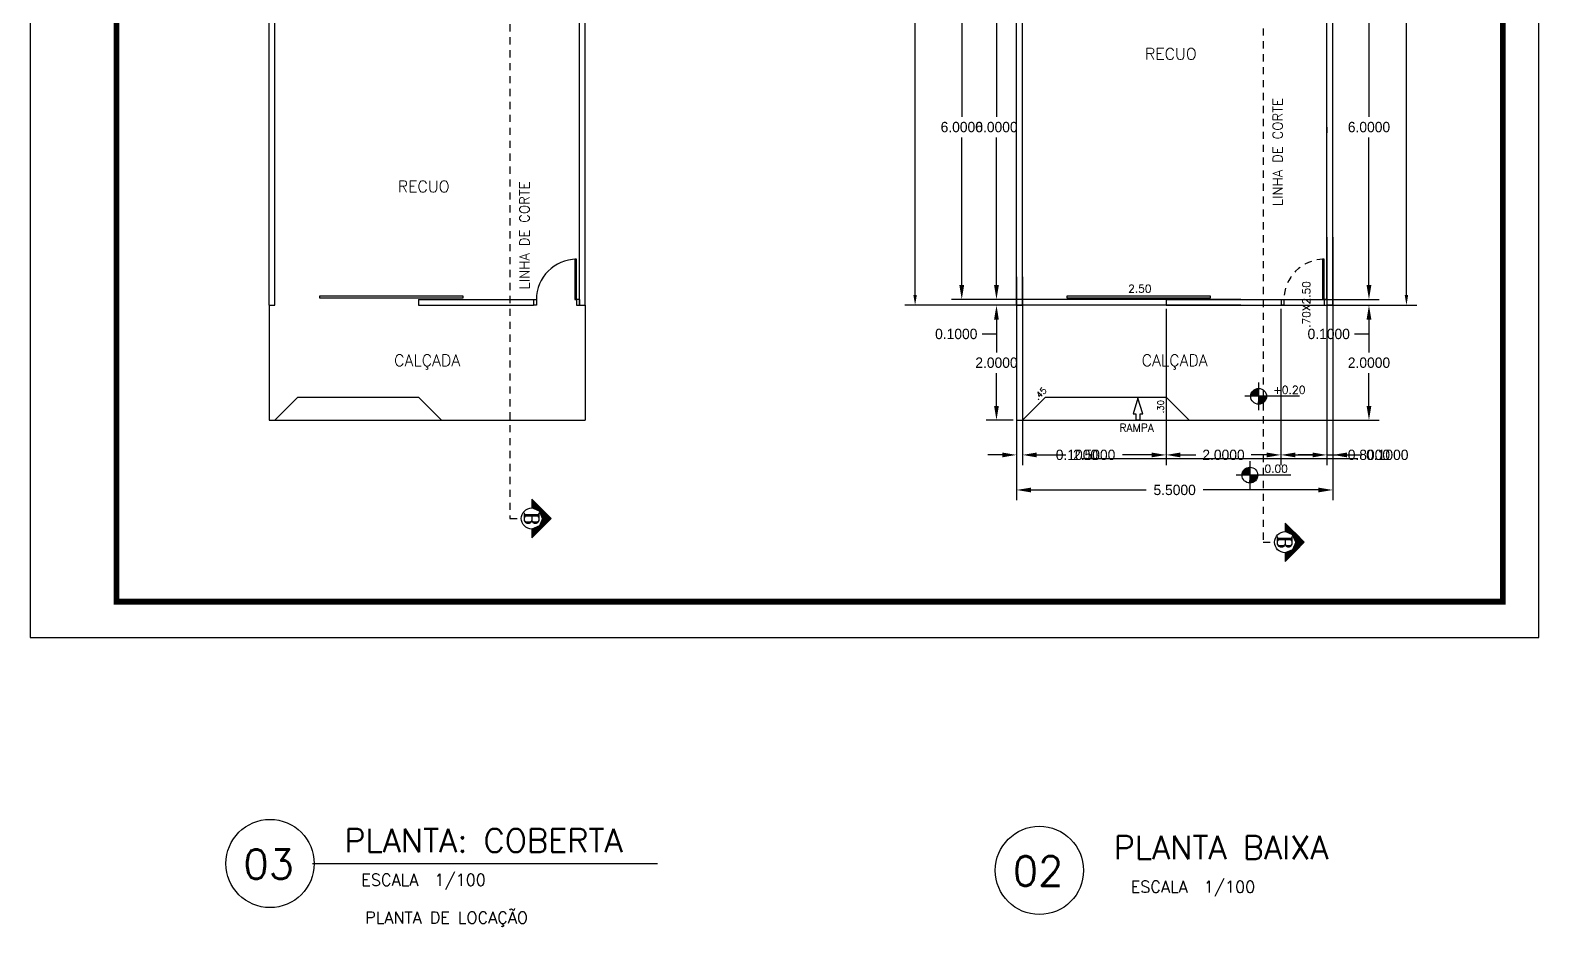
# Model space of a CAD drawing. Extents: x 1223 to 2114, y 507 to 973.
# Drawn here: x 1931.86 to 1958.11, y 557.44 to 573.05 of the extents above; entities that cross this region are included whole.
import ezdxf

# ---------------------------------------------------------------- set-up
doc = ezdxf.new("R2010")
doc.units = 0
doc.header["$MEASUREMENT"] = 0
doc.linetypes.add('HIDDEN2', pattern=[0.1875, 0.125, -0.0625])
doc.layers.get('0').update_dxf_attribs({"linetype": 'CONTINUOUS'})
doc.layers.get('DEFPOINTS').update_dxf_attribs({"linetype": 'CONTINUOUS'})
for name, color, linetype in [('DIVERSOS', 2, 'CONTINUOUS'), ('JANELAS', 8, 'CONTINUOUS'), ('PAREDE', 2, 'CONTINUOUS'), ('PAREDES', 2, 'CONTINUOUS'), ('PORTAS', 4, 'CONTINUOUS'), ('PROJECAO', 7, 'HIDDEN2'), ('REBAIXO', 8, 'CONTINUOUS')]:
    doc.layers.add(name, color=color, linetype=linetype)
doc.styles.add('PADRAO_TXT', font='romans.shx')
doc.styles.add('PADRAO_TXT2', font='romant', dxfattribs={"height": 0.6})
doc.styles.add('ROMANS', font='romans', dxfattribs={"height": 0.1})
doc.dimstyles.get("Standard").update_dxf_attribs({"dimtxt": 0.18, "dimasz": 0.18, "dimexe": 0.18, "dimexo": 0.0625, "dimgap": 0.09, "dimtad": 0, "dimtih": 1, "dimtoh": 1, "dimdec": 4, "dimzin": 0, "dimdsep": 46, "dimtxsty": 'Standard', "dimcen": 0.09, "dimadec": 0, "dimazin": 0, "dimtfac": 1, "dimtdec": 4, "dimtofl": 0, "dimtmove": 0, "dimatfit": 3, "dimfxl": 0, "dimtolj": 1, "dimtzin": 0, "dimarcsym": 0})

# ---------------------------------------------------------------- blocks, each defined once
blk = doc.blocks.new('*D278')
at = {"layer": 'DEFPOINTS', "color": 0, "transparency": 16777216}
for p in [(1952.985, 568.361), (1948.67, 568.261), (1952.985, 568.261)]:
    blk.add_point(p, dxfattribs=at)
at = {"layer": 'PAREDE', "color": 7, "lineweight": -2, "transparency": 16777216}
for p, q in [((1948.67, 568.611), (1948.67, 568.861)), ((1948.67, 568.011), (1948.67, 567.761)), ((1948.67, 567.761), (1948.42, 567.761))]:
    blk.add_line(p, q, dxfattribs=at)
at = {"layer": 'PAREDE', "color": 0, "lineweight": -2, "transparency": 16777216}
for p, q in [((1952.923, 568.361), (1948.49, 568.361)), ((1952.923, 568.261), (1948.49, 568.261))]:
    blk.add_line(p, q, dxfattribs=at)
at = {"layer": 'PAREDE', "color": 7, "transparency": 16777216}
for points in [[(1948.628, 568.611), (1948.711, 568.611), (1948.67, 568.361)], [(1948.628, 568.011), (1948.711, 568.011), (1948.67, 568.261)]]:
    blk.add_solid(points, dxfattribs=at)
at = {"layer": 'PAREDE', "color": 0, "transparency": 16777216, "insert": (1947.97, 567.761), "char_height": 0.18, "attachment_point": 5}
blk.add_mtext('\\A1;0.1000', dxfattribs=at)
blk = doc.blocks.new('*D280')
at = {"layer": 'DEFPOINTS', "color": 0, "transparency": 16777216}
for p in [(1949.02, 567.261), (1954.52, 567.261), (1954.52, 565.047)]:
    blk.add_point(p, dxfattribs=at)
at = {"layer": 'PAREDE', "color": 0, "lineweight": -2, "transparency": 16777216}
for p, q in [((1949.02, 567.198), (1949.02, 564.867)), ((1954.52, 567.198), (1954.52, 564.867))]:
    blk.add_line(p, q, dxfattribs=at)
at = {"layer": 'PAREDE', "color": 7, "lineweight": -2, "transparency": 16777216}
for p, q in [((1949.27, 565.047), (1951.275, 565.047)), ((1954.27, 565.047), (1952.265, 565.047))]:
    blk.add_line(p, q, dxfattribs=at)
at = {"layer": 'PAREDE', "color": 7, "transparency": 16777216}
for points in [[(1949.27, 565.088), (1949.27, 565.005), (1949.02, 565.047)], [(1954.27, 565.088), (1954.27, 565.005), (1954.52, 565.047)]]:
    blk.add_solid(points, dxfattribs=at)
at = {"layer": 'PAREDE', "color": 0, "transparency": 16777216, "insert": (1951.77, 565.047), "char_height": 0.18, "attachment_point": 5}
blk.add_mtext('\\A1;5.5000', dxfattribs=at)
blk = doc.blocks.new('*D281')
at = {"layer": 'DEFPOINTS', "color": 0, "transparency": 16777216}
for p in [(1952.985, 568.261), (1948.67, 566.261), (1949.02, 566.261)]:
    blk.add_point(p, dxfattribs=at)
at = {"layer": 'PAREDE', "color": 0, "lineweight": -2, "transparency": 16777216}
for p, q in [((1952.923, 568.261), (1948.49, 568.261)), ((1948.958, 566.261), (1948.49, 566.261))]:
    blk.add_line(p, q, dxfattribs=at)
at = {"layer": 'PAREDE', "color": 7, "lineweight": -2, "transparency": 16777216}
for p, q in [((1948.67, 568.011), (1948.67, 567.441)), ((1948.67, 566.511), (1948.67, 567.081))]:
    blk.add_line(p, q, dxfattribs=at)
at = {"layer": 'PAREDE', "color": 7, "transparency": 16777216}
for points in [[(1948.628, 568.011), (1948.711, 568.011), (1948.67, 568.261)], [(1948.628, 566.511), (1948.711, 566.511), (1948.67, 566.261)]]:
    blk.add_solid(points, dxfattribs=at)
at = {"layer": 'PAREDE', "color": 0, "transparency": 16777216, "insert": (1948.67, 567.261), "char_height": 0.18, "attachment_point": 5}
blk.add_mtext('\\A1;2.0000', dxfattribs=at)
blk = doc.blocks.new('*D282')
at = {"layer": 'DEFPOINTS', "color": 0, "transparency": 16777216}
for p in [(1949.12, 568.82), (1951.62, 568.261), (1951.62, 565.657)]:
    blk.add_point(p, dxfattribs=at)
at = {"layer": 'PAREDE', "color": 0, "lineweight": -2, "transparency": 16777216}
for p, q in [((1949.12, 568.757), (1949.12, 565.477)), ((1951.62, 568.198), (1951.62, 565.477))]:
    blk.add_line(p, q, dxfattribs=at)
at = {"layer": 'PAREDE', "color": 7, "lineweight": -2, "transparency": 16777216}
for p, q in [((1949.37, 565.657), (1949.875, 565.657)), ((1951.37, 565.657), (1950.865, 565.657))]:
    blk.add_line(p, q, dxfattribs=at)
at = {"layer": 'PAREDE', "color": 7, "transparency": 16777216}
for points in [[(1949.37, 565.698), (1949.37, 565.615), (1949.12, 565.657)], [(1951.37, 565.698), (1951.37, 565.615), (1951.62, 565.657)]]:
    blk.add_solid(points, dxfattribs=at)
at = {"layer": 'PAREDE', "color": 0, "transparency": 16777216, "insert": (1950.37, 565.657), "char_height": 0.18, "attachment_point": 5}
blk.add_mtext('\\A1;2.5000', dxfattribs=at)
blk = doc.blocks.new('*D287')
at = {"layer": 'DEFPOINTS', "color": 0, "transparency": 16777216}
for p in [(1949.02, 568.82), (1949.12, 568.82), (1949.12, 565.657)]:
    blk.add_point(p, dxfattribs=at)
at = {"layer": 'PAREDE', "color": 0, "lineweight": -2, "transparency": 16777216}
for p, q in [((1949.02, 568.757), (1949.02, 565.477)), ((1949.12, 568.757), (1949.12, 565.477))]:
    blk.add_line(p, q, dxfattribs=at)
at = {"layer": 'PAREDE', "color": 7, "lineweight": -2, "transparency": 16777216}
for p, q in [((1948.77, 565.657), (1948.52, 565.657)), ((1949.37, 565.657), (1949.62, 565.657))]:
    blk.add_line(p, q, dxfattribs=at)
at = {"layer": 'PAREDE', "color": 7, "transparency": 16777216}
for points in [[(1948.77, 565.698), (1948.77, 565.615), (1949.02, 565.657)], [(1949.37, 565.698), (1949.37, 565.615), (1949.12, 565.657)]]:
    blk.add_solid(points, dxfattribs=at)
at = {"layer": 'PAREDE', "color": 0, "transparency": 16777216, "insert": (1950.07, 565.657), "char_height": 0.18, "attachment_point": 5}
blk.add_mtext('\\A1;0.1000', dxfattribs=at)
blk = doc.blocks.new('*D302')
at = {"layer": 'DEFPOINTS', "color": 0, "transparency": 16777216}
for p in [(1953.02, 568.261), (1953.02, 566.261), (1955.151, 566.261)]:
    blk.add_point(p, dxfattribs=at)
at = {"layer": 'PAREDE', "color": 0, "lineweight": -2, "transparency": 16777216}
for p, q in [((1953.083, 568.261), (1955.331, 568.261)), ((1953.083, 566.261), (1955.331, 566.261))]:
    blk.add_line(p, q, dxfattribs=at)
at = {"layer": 'PAREDE', "color": 7, "lineweight": -2, "transparency": 16777216}
for p, q in [((1955.151, 568.011), (1955.151, 567.441)), ((1955.151, 566.511), (1955.151, 567.081))]:
    blk.add_line(p, q, dxfattribs=at)
at = {"layer": 'PAREDE', "color": 7, "transparency": 16777216}
for points in [[(1955.109, 568.011), (1955.193, 568.011), (1955.151, 568.261)], [(1955.109, 566.511), (1955.193, 566.511), (1955.151, 566.261)]]:
    blk.add_solid(points, dxfattribs=at)
at = {"layer": 'PAREDE', "color": 0, "transparency": 16777216, "insert": (1955.151, 567.261), "char_height": 0.18, "attachment_point": 5}
blk.add_mtext('\\A1;2.0000', dxfattribs=at)
blk = doc.blocks.new('*D303')
at = {"layer": 'DEFPOINTS', "color": 0, "transparency": 16777216}
for p in [(1951.62, 568.261), (1953.62, 568.261), (1953.62, 565.657)]:
    blk.add_point(p, dxfattribs=at)
at = {"layer": 'PAREDE', "color": 0, "lineweight": -2, "transparency": 16777216}
for p, q in [((1951.62, 568.198), (1951.62, 565.477)), ((1953.62, 568.198), (1953.62, 565.477))]:
    blk.add_line(p, q, dxfattribs=at)
at = {"layer": 'PAREDE', "color": 7, "lineweight": -2, "transparency": 16777216}
for p, q in [((1951.87, 565.657), (1952.14, 565.657)), ((1953.37, 565.657), (1953.1, 565.657))]:
    blk.add_line(p, q, dxfattribs=at)
at = {"layer": 'PAREDE', "color": 7, "transparency": 16777216}
for points in [[(1951.87, 565.698), (1951.87, 565.615), (1951.62, 565.657)], [(1953.37, 565.698), (1953.37, 565.615), (1953.62, 565.657)]]:
    blk.add_solid(points, dxfattribs=at)
at = {"layer": 'PAREDE', "color": 0, "transparency": 16777216, "insert": (1952.62, 565.657), "char_height": 0.18, "attachment_point": 5}
blk.add_mtext('\\A1;2.0000', dxfattribs=at)
blk = doc.blocks.new('*D304')
at = {"layer": 'DEFPOINTS', "color": 0, "transparency": 16777216}
for p in [(1954.42, 569.508), (1953.62, 568.261), (1954.42, 565.657)]:
    blk.add_point(p, dxfattribs=at)
at = {"layer": 'PAREDE', "color": 0, "lineweight": -2, "transparency": 16777216}
for p, q in [((1954.42, 569.446), (1954.42, 565.477)), ((1953.62, 568.198), (1953.62, 565.477))]:
    blk.add_line(p, q, dxfattribs=at)
at = {"layer": 'PAREDE', "color": 7, "lineweight": -2, "transparency": 16777216}
for p, q in [((1953.87, 565.657), (1954.17, 565.657)), ((1954.42, 565.657), (1954.67, 565.657))]:
    blk.add_line(p, q, dxfattribs=at)
at = {"layer": 'PAREDE', "color": 7, "transparency": 16777216}
for points in [[(1953.87, 565.698), (1953.87, 565.615), (1953.62, 565.657)], [(1954.17, 565.698), (1954.17, 565.615), (1954.42, 565.657)]]:
    blk.add_solid(points, dxfattribs=at)
at = {"layer": 'PAREDE', "color": 0, "transparency": 16777216, "insert": (1955.15, 565.657), "char_height": 0.18, "attachment_point": 5}
blk.add_mtext('\\A1;0.8000', dxfattribs=at)
blk = doc.blocks.new('*D305')
at = {"layer": 'DEFPOINTS', "color": 0, "transparency": 16777216}
for p in [(1954.42, 569.508), (1954.52, 569.508), (1954.52, 565.657)]:
    blk.add_point(p, dxfattribs=at)
at = {"layer": 'PAREDE', "color": 0, "lineweight": -2, "transparency": 16777216}
for p, q in [((1954.42, 569.446), (1954.42, 565.477)), ((1954.52, 569.446), (1954.52, 565.477))]:
    blk.add_line(p, q, dxfattribs=at)
at = {"layer": 'PAREDE', "color": 7, "lineweight": -2, "transparency": 16777216}
for p, q in [((1954.17, 565.657), (1953.92, 565.657)), ((1954.77, 565.657), (1955.02, 565.657))]:
    blk.add_line(p, q, dxfattribs=at)
at = {"layer": 'PAREDE', "color": 7, "transparency": 16777216}
for points in [[(1954.17, 565.698), (1954.17, 565.615), (1954.42, 565.657)], [(1954.77, 565.698), (1954.77, 565.615), (1954.52, 565.657)]]:
    blk.add_solid(points, dxfattribs=at)
at = {"layer": 'PAREDE', "color": 0, "transparency": 16777216, "insert": (1955.47, 565.657), "char_height": 0.18, "attachment_point": 5}
blk.add_mtext('\\A1;0.1000', dxfattribs=at)
blk = doc.blocks.new('*D308')
at = {"layer": 'DEFPOINTS', "color": 0, "transparency": 16777216}
for p in [(1953.02, 568.361), (1953.02, 568.261), (1955.151, 568.261)]:
    blk.add_point(p, dxfattribs=at)
at = {"layer": 'PAREDE', "color": 7, "lineweight": -2, "transparency": 16777216}
for p, q in [((1955.151, 568.611), (1955.151, 568.861)), ((1955.151, 568.011), (1955.151, 567.761)), ((1955.151, 567.761), (1954.901, 567.761))]:
    blk.add_line(p, q, dxfattribs=at)
at = {"layer": 'PAREDE', "color": 0, "lineweight": -2, "transparency": 16777216}
for p, q in [((1953.083, 568.361), (1955.331, 568.361)), ((1953.083, 568.261), (1955.331, 568.261))]:
    blk.add_line(p, q, dxfattribs=at)
at = {"layer": 'PAREDE', "color": 7, "transparency": 16777216}
for points in [[(1955.109, 568.611), (1955.193, 568.611), (1955.151, 568.361)], [(1955.109, 568.011), (1955.193, 568.011), (1955.151, 568.261)]]:
    blk.add_solid(points, dxfattribs=at)
at = {"layer": 'PAREDE', "color": 0, "transparency": 16777216, "insert": (1954.451, 567.761), "char_height": 0.18, "attachment_point": 5}
blk.add_mtext('\\A1;0.1000', dxfattribs=at)
blk = doc.blocks.new('*D321')
at = {"color": 0, "lineweight": -2, "transparency": 16777216}
for p, q in [((1949.494, 574.361), (1947.886, 574.361)), ((1948.958, 568.361), (1947.886, 568.361))]:
    blk.add_line(p, q, dxfattribs=at)
at = {"color": 7, "lineweight": -2, "transparency": 16777216}
for p, q in [((1948.066, 574.111), (1948.066, 571.541)), ((1948.066, 568.611), (1948.066, 571.181))]:
    blk.add_line(p, q, dxfattribs=at)
at = {"color": 7, "transparency": 16777216}
for points in [[(1948.024, 574.111), (1948.107, 574.111), (1948.066, 574.361)], [(1948.024, 568.611), (1948.107, 568.611), (1948.066, 568.361)]]:
    blk.add_solid(points, dxfattribs=at)
at = {"layer": 'DEFPOINTS', "color": 0, "transparency": 16777216}
for p in [(1949.556, 574.361), (1948.066, 568.361), (1949.02, 568.361)]:
    blk.add_point(p, dxfattribs=at)
at = {"color": 0, "transparency": 16777216, "insert": (1948.066, 571.361), "char_height": 0.18, "attachment_point": 5}
blk.add_mtext('\\A1;6.0000', dxfattribs=at)
blk = doc.blocks.new('*U13')
at = {"layer": 'DIVERSOS', "linetype": 'Continuous'}
for p, q in [((0, 0.334), (-0.15, 0.184)), ((0.15, 0.184), (0, 0.334)), ((-0.204, 0.13), (-0.334, 0)), ((-0.15, 0.184), (-0.204, 0.13)), ((-0.13, 0.13), (-0.184, 0)), ((0, 0.184), (-0.13, 0.13)), ((0, 0.184), (0.13, 0.13)), ((0.13, 0.13), (0.184, 0)), ((0.15, 0.184), (0.204, 0.13)), ((0.204, 0.13), (0.334, 0))]:
    blk.add_line(p, q, dxfattribs=at)
for points in [[(0, 0.334), (-0.15, 0.184), (0.15, 0.184)], [(-0.204, 0.13), (-0.334, 0), (-0.184, 0)], [(-0.15, 0.184), (-0.204, 0.13), (-0.13, 0.13)], [(0, 0.184), (0.13, 0.13), (0.204, 0.13)], [(0.13, 0.13), (0.184, 0), (0.334, 0)]]:
    blk.add_solid(points, dxfattribs=at)
at = {"layer": 'DIVERSOS', "linetype": 'Continuous', "extrusion": (0, 0, -1)}
for points in [[(0.204, 0.13), (0.13, 0.13), (0.184, 0)], [(0.15, 0.184), (0, 0.184), (0.13, 0.13)], [(0, 0.184), (-0.15, 0.184), (-0.204, 0.13)], [(-0.13, 0.13), (-0.204, 0.13), (-0.334, 0)]]:
    blk.add_solid(points, dxfattribs=at)
blk = doc.blocks.new('CORTE_B')
at = {"layer": 'DIVERSOS'}
for p, q in [((-0.334, 0), (0, 0.334)), ((0, 0.334), (0.334, 0)), ((-0.334, 0), (-0.184, 0)), ((0.184, 0), (0.334, 0))]:
    blk.add_line(p, q, dxfattribs=at)
blk.add_circle((0, 0), 0.184, dxfattribs=at)
at = {"layer": 'DIVERSOS', "linetype": 'Continuous'}
blk.add_blockref('*U13', (0, 0), dxfattribs=at)
at = {"layer": 'DIVERSOS', "style": 'PADRAO_TXT2'}
blk.add_text('B', height=0.25, dxfattribs=at).set_placement((-0.118, -0.131))
blk = doc.blocks.new('SETA4')
at = {"layer": 'DIVERSOS'}
blk.add_lwpolyline([(-0.15, 0), (0.15, 0), (0.15, 0.42), (0.33, 0.42), (0, 1.5), (-0.33, 0.42), (-0.15, 0.42)], close=True, dxfattribs=at)
blk = doc.blocks.new('*U197')
at = {"layer": 'JANELAS', "linetype": 'Continuous'}
for p, q in [((1804.044, 609.358), (1804.003, 609.261)), ((1804.141, 609.398), (1804.044, 609.358)), ((1804.141, 609.358), (1804.141, 609.398)), ((1804.141, 609.358), (1804.141, 609.261)), ((1804.141, 609.261), (1804.141, 609.164)), ((1804.238, 609.164), (1804.141, 609.123)), ((1804.141, 609.123), (1804.141, 609.164)), ((1804.278, 609.261), (1804.238, 609.164))]:
    blk.add_line(p, q, dxfattribs=at)
for points in [[(1804.044, 609.358), (1804.003, 609.261), (1804.141, 609.261)], [(1804.141, 609.398), (1804.044, 609.358), (1804.141, 609.358)], [(1804.141, 609.261), (1804.141, 609.164), (1804.238, 609.164)]]:
    blk.add_solid(points, dxfattribs=at)
at = {"layer": 'JANELAS', "linetype": 'Continuous', "extrusion": (0, 0, -1)}
for points in [[(-1804.044, 609.358), (-1804.141, 609.358), (-1804.141, 609.261)], [(-1804.141, 609.261), (-1804.278, 609.261), (-1804.238, 609.164)], [(-1804.141, 609.164), (-1804.238, 609.164), (-1804.141, 609.123)]]:
    blk.add_solid(points, dxfattribs=at)
blk = doc.blocks.new('*U198')
at = {"layer": 'JANELAS', "linetype": 'Continuous'}
for p, q in [((1804.195, 610.729), (1804.154, 610.631)), ((1804.292, 610.769), (1804.195, 610.729)), ((1804.292, 610.729), (1804.292, 610.769)), ((1804.292, 610.729), (1804.292, 610.631)), ((1804.292, 610.631), (1804.292, 610.534)), ((1804.429, 610.631), (1804.389, 610.534)), ((1804.389, 610.534), (1804.292, 610.494)), ((1804.292, 610.494), (1804.292, 610.534))]:
    blk.add_line(p, q, dxfattribs=at)
for points in [[(1804.195, 610.729), (1804.154, 610.631), (1804.292, 610.631)], [(1804.292, 610.769), (1804.195, 610.729), (1804.292, 610.729)], [(1804.292, 610.631), (1804.292, 610.534), (1804.389, 610.534)]]:
    blk.add_solid(points, dxfattribs=at)
at = {"layer": 'JANELAS', "linetype": 'Continuous', "extrusion": (0, 0, -1)}
for points in [[(-1804.195, 610.729), (-1804.292, 610.729), (-1804.292, 610.631)], [(-1804.292, 610.631), (-1804.429, 610.631), (-1804.389, 610.534)], [(-1804.292, 610.534), (-1804.389, 610.534), (-1804.292, 610.494)]]:
    blk.add_solid(points, dxfattribs=at)
blk = doc.blocks.new('*D326')
at = {"color": 0, "lineweight": -2, "transparency": 16777216}
for p, q in [((1950.098, 574.361), (1948.49, 574.361)), ((1949.562, 568.361), (1948.49, 568.361))]:
    blk.add_line(p, q, dxfattribs=at)
at = {"color": 7, "lineweight": -2, "transparency": 16777216}
for p, q in [((1948.67, 574.111), (1948.67, 571.541)), ((1948.67, 568.611), (1948.67, 571.181))]:
    blk.add_line(p, q, dxfattribs=at)
at = {"color": 7, "transparency": 16777216}
for points in [[(1948.628, 574.111), (1948.711, 574.111), (1948.67, 574.361)], [(1948.628, 568.611), (1948.711, 568.611), (1948.67, 568.361)]]:
    blk.add_solid(points, dxfattribs=at)
at = {"layer": 'DEFPOINTS', "color": 0, "transparency": 16777216}
for p in [(1950.16, 574.361), (1948.67, 568.361), (1949.624, 568.361)]:
    blk.add_point(p, dxfattribs=at)
at = {"color": 0, "transparency": 16777216, "insert": (1948.67, 571.361), "char_height": 0.18, "attachment_point": 5}
blk.add_mtext('\\A1;6.0000', dxfattribs=at)
blk = doc.blocks.new('*D327')
at = {"layer": 'DEFPOINTS', "color": 0, "transparency": 16777216}
for p in [(1955.151, 574.361), (1956.688, 574.361), (1954.42, 568.361)]:
    blk.add_point(p, dxfattribs=at)
at = {"layer": 'PAREDE', "color": 0, "lineweight": -2, "transparency": 16777216}
for p, q in [((1956.626, 574.361), (1954.971, 574.361)), ((1954.483, 568.361), (1955.331, 568.361))]:
    blk.add_line(p, q, dxfattribs=at)
at = {"layer": 'PAREDE', "color": 7, "lineweight": -2, "transparency": 16777216}
for p, q in [((1955.151, 574.111), (1955.151, 571.541)), ((1955.151, 568.611), (1955.151, 571.181))]:
    blk.add_line(p, q, dxfattribs=at)
at = {"layer": 'PAREDE', "color": 7, "transparency": 16777216}
for points in [[(1955.109, 574.111), (1955.193, 574.111), (1955.151, 574.361)], [(1955.109, 568.611), (1955.193, 568.611), (1955.151, 568.361)]]:
    blk.add_solid(points, dxfattribs=at)
at = {"layer": 'PAREDE', "color": 0, "transparency": 16777216, "insert": (1955.151, 571.361), "char_height": 0.18, "attachment_point": 5}
blk.add_mtext('\\A1;6.0000', dxfattribs=at)
blk = doc.blocks.new('*D329')
at = {"layer": 'DEFPOINTS', "color": 0, "transparency": 16777216}
for p in [(1947.254, 597.711), (1949.02, 597.711), (1949.02, 568.261)]:
    blk.add_point(p, dxfattribs=at)
at = {"layer": 'PAREDE', "color": 0, "lineweight": -2, "transparency": 16777216}
for p, q in [((1948.958, 597.711), (1947.074, 597.711)), ((1948.958, 568.261), (1947.074, 568.261))]:
    blk.add_line(p, q, dxfattribs=at)
at = {"layer": 'PAREDE', "color": 7, "lineweight": -2, "transparency": 16777216}
for p, q in [((1947.254, 597.531), (1947.254, 583.166)), ((1947.254, 568.441), (1947.254, 582.806))]:
    blk.add_line(p, q, dxfattribs=at)
at = {"layer": 'PAREDE', "color": 7, "transparency": 16777216}
for points in [[(1947.224, 597.531), (1947.284, 597.531), (1947.254, 597.711)], [(1947.224, 568.441), (1947.284, 568.441), (1947.254, 568.261)]]:
    blk.add_solid(points, dxfattribs=at)
at = {"layer": 'PAREDE', "color": 0, "transparency": 16777216, "insert": (1947.254, 582.986), "char_height": 0.18, "attachment_point": 5}
blk.add_mtext('\\A1;29.4500', dxfattribs=at)
blk = doc.blocks.new('*D330')
at = {"layer": 'DEFPOINTS', "color": 0, "transparency": 16777216}
for p in [(1954.52, 597.161), (1954.52, 568.261), (1955.803, 568.261)]:
    blk.add_point(p, dxfattribs=at)
at = {"layer": 'PAREDE', "color": 0, "lineweight": -2, "transparency": 16777216}
for p, q in [((1954.583, 597.161), (1955.983, 597.161)), ((1954.583, 568.261), (1955.983, 568.261))]:
    blk.add_line(p, q, dxfattribs=at)
at = {"layer": 'PAREDE', "color": 7, "lineweight": -2, "transparency": 16777216}
for p, q in [((1955.803, 596.981), (1955.803, 582.891)), ((1955.803, 568.441), (1955.803, 582.531))]:
    blk.add_line(p, q, dxfattribs=at)
at = {"layer": 'PAREDE', "color": 7, "transparency": 16777216}
for points in [[(1955.773, 596.981), (1955.833, 596.981), (1955.803, 597.161)], [(1955.773, 568.441), (1955.833, 568.441), (1955.803, 568.261)]]:
    blk.add_solid(points, dxfattribs=at)
at = {"layer": 'PAREDE', "color": 0, "transparency": 16777216, "insert": (1955.803, 582.711), "char_height": 0.18, "attachment_point": 5}
blk.add_mtext('\\A1;28.9000', dxfattribs=at)

msp = doc.modelspace()

# ---------------------------------------------------------------- linework, layer by layer
msp.add_lwpolyline([(1931.85648, 562.47863), (1958.10648, 562.47863), (1958.10648, 599.60363), (1931.85648, 599.60363)], close=True)
at = {"const_width": 0.1}
msp.add_lwpolyline([(1933.35648, 563.10363), (1957.48148, 563.10363), (1957.48148, 598.97863), (1933.35648, 598.97863)], close=True, dxfattribs=at)
at = {"layer": 'JANELAS'}
for p, q in [((1936.01449, 568.26056), (1936.01449, 566.26056)), ((1941.51449, 568.26056), (1941.51449, 566.26056)), ((1949.02047, 568.26056), (1949.02047, 566.26056)), ((1954.52047, 568.26056), (1954.52047, 566.26056)), ((1953.23067, 566.91829), (1953.23067, 566.43485)), ((1936.51449, 566.66056), (1936.11449, 566.26056)), ((1936.51449, 566.66056), (1938.61449, 566.66056)), ((1938.61449, 566.66056), (1939.01449, 566.26056)), ((1949.52047, 566.66056), (1949.12047, 566.26056)), ((1949.52047, 566.66056), (1951.62047, 566.66056)), ((1951.62047, 566.66056), (1952.02047, 566.26056)), ((1953.94015, 566.67657), (1952.98882, 566.67657)), ((1936.01449, 566.26056), (1941.51449, 566.26056)), ((1949.02047, 566.26056), (1954.52047, 566.26056)), ((1950.15549, 565.59355), (1954.95747, 565.59355)), ((1953.0796, 565.54763), (1953.0796, 565.06419)), ((1953.78907, 565.30591), (1952.83775, 565.30591)), ((1936.7687, 558.54675), (1942.77341, 558.54675))]:
    msp.add_line(p, q, dxfattribs=at)
for centre, radius in [((1953.23067, 566.67657), 0.13746), ((1953.0796, 565.30591), 0.13746), ((1936.03024, 558.54675), 0.76764), ((1949.41702, 558.42648), 0.76764)]:
    msp.add_circle(centre, radius, dxfattribs=at)
at = {"layer": 'PAREDE'}
for p, q in [((1949.02047, 568.26056), (1949.02047, 597.71056)), ((1954.52047, 568.26056), (1954.52047, 597.16056)), ((1949.12047, 568.26056), (1949.12047, 578.96056)), ((1954.42047, 568.36056), (1954.42047, 574.36056)), ((1954.42047, 571.36056), (1954.42047, 571.26056)), ((1951.62047, 568.36056), (1953.62047, 568.36056)), ((1951.62047, 568.36056), (1951.62047, 568.26056)), ((1953.62047, 568.36056), (1953.62047, 568.26056)), ((1954.42047, 568.36056), (1954.42047, 568.26056)), ((1949.02047, 568.26056), (1949.12047, 568.26056)), ((1951.62047, 568.26056), (1953.62047, 568.26056)), ((1954.52047, 568.26056), (1954.42047, 568.26056))]:
    msp.add_line(p, q, dxfattribs=at)
at = {"layer": 'PORTAS'}
for points in [[(1954.37047, 568.36056), (1954.37047, 569.06056), (1954.34047, 569.06056), (1954.34047, 568.36056)], [(1949.89616, 568.42056), (1949.89616, 568.39056), (1952.39616, 568.39056), (1952.39616, 568.42056)]]:
    msp.add_lwpolyline(points, close=True, dxfattribs=at)
for points in [[(1953.62047, 568.36056), (1953.67047, 568.36056), (1953.67047, 568.26056), (1953.62047, 568.26056)], [(1954.42047, 568.36056), (1954.37047, 568.36056), (1954.37047, 568.26056), (1954.42047, 568.26056)]]:
    msp.add_lwpolyline(points, dxfattribs=at)
at = {"layer": 'PROJECAO'}
for p, q in [((1953.30808, 597.83004), (1953.30808, 564.13783)), ((1940.20211, 597.67528), (1940.20211, 564.55032)), ((1940.20211, 564.55032), (1940.40211, 564.55032)), ((1953.30808, 564.13783), (1953.50808, 564.13783))]:
    msp.add_line(p, q, dxfattribs=at)
msp.add_arc((1954.37047, 568.36056), 0.7, 90, 180, dxfattribs=at)
at = {"layer": 'REBAIXO'}
for p, q in [((1936.01449, 568.26056), (1936.01449, 574.36056)), ((1936.11449, 568.26056), (1936.11449, 574.36056)), ((1941.41449, 568.26056), (1941.41449, 574.36056)), ((1941.51449, 568.26056), (1941.51449, 574.36056)), ((1938.61449, 568.36056), (1940.61449, 568.36056)), ((1938.61449, 568.36056), (1938.61449, 568.26056)), ((1940.61449, 568.36056), (1940.61449, 568.26056)), ((1941.41449, 568.36056), (1941.41449, 568.26056)), ((1936.01449, 568.26056), (1936.11449, 568.26056)), ((1938.61449, 568.26056), (1940.61449, 568.26056)), ((1941.41449, 568.26056), (1941.51449, 568.26056))]:
    msp.add_line(p, q, dxfattribs=at)
for points in [[(1941.36449, 568.36056), (1941.36449, 569.06056), (1941.33449, 569.06056), (1941.33449, 568.36056)], [(1936.89018, 568.42056), (1936.89018, 568.39056), (1939.39018, 568.39056), (1939.39018, 568.42056)]]:
    msp.add_lwpolyline(points, close=True, dxfattribs=at)
for points in [[(1940.61449, 568.36056), (1940.66449, 568.36056), (1940.66449, 568.26056), (1940.61449, 568.26056)], [(1941.41449, 568.36056), (1941.36449, 568.36056), (1941.36449, 568.26056), (1941.41449, 568.26056)]]:
    msp.add_lwpolyline(points, dxfattribs=at)
msp.add_arc((1941.36449, 568.36056), 0.7, 90, 180, dxfattribs=at)

# ---------------------------------------------------------------- block references
at = {"layer": 'JANELAS', "linetype": 'Continuous'}
for name in ['*U198', '*U197']:
    msp.add_blockref(name, (148.93885, -43.95491), dxfattribs=at)
at = {"layer": 'PAREDE', "xscale": 0.25, "yscale": 0.25, "zscale": 0.25}
msp.add_blockref('SETA4', (1951.13201, 566.26898), dxfattribs=at)
at = {"layer": 'PAREDE', "rotation": 270}
for p in [(1940.58632, 564.55032), (1953.6923, 564.13783)]:
    msp.add_blockref('CORTE_B', p, dxfattribs=at)

# ---------------------------------------------------------------- texts
at = {"layer": 'JANELAS', "style": 'PADRAO_TXT'}
for s, height, rotation, p in [('LINHA DE CORTE', 0.17, 90, (1953.64835, 569.98643)), ('LINHA DE CORTE', 0.17, 90, (1940.54238, 568.53641)), ('.70X2.50', 0.136, 90, (1954.12875, 567.86722)), ('.45', 0.1088, 45, (1949.38891, 566.60231)), ('.30', 0.1088, 90, (1951.58056, 566.38004))]:
    msp.add_text(s, height=height, rotation=rotation, dxfattribs=at).set_placement(p)
at = {"layer": 'JANELAS'}
for s, height, style, p in [('2.50', 0.136, 'PADRAO_TXT', (1950.95946, 568.48226)), ('+0.20', 0.136, 'PADRAO_TXT', (1953.48496, 566.72066)), ('RAMPA', 0.136, 'PADRAO_TXT', (1950.81181, 566.06066)), ('0.00', 0.136, 'PADRAO_TXT', (1953.33389, 565.35)), (' ESCALA  1/100', 0.2047032, 'ROMANS', (1937.47759, 558.15977)), (' ESCALA  1/100', 0.2047032, 'ROMANS', (1950.86437, 558.03951)), ('PLANTA DE LOCAÇÃO', 0.2047032, 'ROMANS', (1937.68462, 557.50339))]:
    msp.add_text(s, height=height, dxfattribs=dict(at, style=style)).set_placement(p)
at = {"layer": 'PAREDE'}
for s, height, style, p in [('RECUO', 0.2, 'PADRAO_TXT', (1951.25355, 572.5358)), ('RECUO', 0.2, 'PADRAO_TXT', (1938.25243, 570.22759)), ('CALÇADA', 0.2, 'PADRAO_TXT', (1938.18997, 567.20255)), ('CALÇADA', 0.2, 'PADRAO_TXT', (1951.19595, 567.20255)), ('03', 0.511758, 'ROMANS', (1935.56858, 558.28113)), ('02', 0.511758, 'ROMANS', (1948.95537, 558.16086))]:
    msp.add_text(s, height=height, dxfattribs=dict(at, style=style)).set_placement(p)
at = {"layer": 'PAREDES', "style": 'ROMANS'}
for s, p in [('PLANTA: COBERTA', (1937.32385, 558.74156)), ('PLANTA BAIXA', (1950.71063, 558.62129))]:
    msp.add_text(s, height=0.4094064, dxfattribs=at).set_placement(p)

# ---------------------------------------------------------------- dimensions: what is measured, and where the dimension line sits
for base, p1, p2, picture, middle in [((1948.06555, 568.36056), (1949.55633, 574.36056), (1949.02047, 568.36056), '*D321', (1948.06555, 571.36056)), ((1948.66955, 568.36056), (1950.16033, 574.36056), (1949.62446, 568.36056), '*D326', (1948.66955, 571.36056))]:
    dim = msp.add_linear_dim(base=base, p1=p1, p2=p2, angle=90, dimstyle='Standard', override={"dimasz": 0.25, "dimlfac": 1, "dimclrd": 7})
    dim.commit()
    dim.dimension.update_dxf_attribs({"geometry": picture, "text_midpoint": middle})
at = {"layer": 'PAREDE'}
for p1, p2, distance, picture, middle in [((1949.02047, 568.26056), (1949.02047, 597.71056), 1.76664, '*D329', (1947.25382, 582.98556)), ((1954.52047, 597.16056), (1954.52047, 568.26056), 1.28276, '*D330', (1955.80323, 582.71056))]:
    dim = msp.add_aligned_dim(p1=p1, p2=p2, distance=distance, dimstyle='Standard', override={"dimclrd": 7}, dxfattribs=at)
    dim.commit()
    dim.dimension.update_dxf_attribs({"geometry": picture, "text_midpoint": middle})
for base, p1, p2, picture, middle in [((1955.15091, 574.36056), (1954.42047, 568.36056), (1956.68816, 574.36056), '*D327', (1955.15091, 571.36056)), ((1948.66955, 568.26056), (1952.98543, 568.36056), (1952.98543, 568.26056), '*D278', (1947.96955, 567.76056)), ((1955.15091, 568.26056), (1953.02047, 568.36056), (1953.02047, 568.26056), '*D308', (1954.45091, 567.76056)), ((1948.66955, 566.26056), (1952.98543, 568.26056), (1949.02047, 566.26056), '*D281', (1948.66955, 567.26056)), ((1955.15091, 566.26056), (1953.02047, 568.26056), (1953.02047, 566.26056), '*D302', (1955.15091, 567.26056))]:
    dim = msp.add_linear_dim(base=base, p1=p1, p2=p2, angle=90, dimstyle='Standard', override={"dimasz": 0.25, "dimlfac": 1, "dimclrd": 7}, dxfattribs=at)
    dim.commit()
    dim.dimension.update_dxf_attribs({"geometry": picture, "text_midpoint": middle})
for base, p1, p2, picture, middle in [((1954.42047, 565.65671), (1953.62047, 568.26056), (1954.42047, 569.50805), '*D304', (1955.15047, 565.65671)), ((1954.52047, 565.65671), (1954.42047, 569.50805), (1954.52047, 569.50805), '*D305', (1955.47047, 565.65671)), ((1949.12047, 565.65671), (1949.02047, 568.81954), (1949.12047, 568.81954), '*D287', (1950.07047, 565.65671)), ((1951.62047, 565.65671), (1949.12047, 568.81954), (1951.62047, 568.26056), '*D282', (1950.37047, 565.65671)), ((1953.62047, 565.65671), (1951.62047, 568.26056), (1953.62047, 568.26056), '*D303', (1952.62047, 565.65671)), ((1954.52047, 565.04673), (1949.02047, 567.26056), (1954.52047, 567.26056), '*D280', (1951.77047, 565.04673))]:
    dim = msp.add_linear_dim(base=base, p1=p1, p2=p2, dimstyle='Standard', override={"dimasz": 0.25, "dimlfac": 1, "dimclrd": 7}, dxfattribs=at)
    dim.commit()
    dim.dimension.update_dxf_attribs({"geometry": picture, "text_midpoint": middle})

doc.saveas('drawing.dxf')
